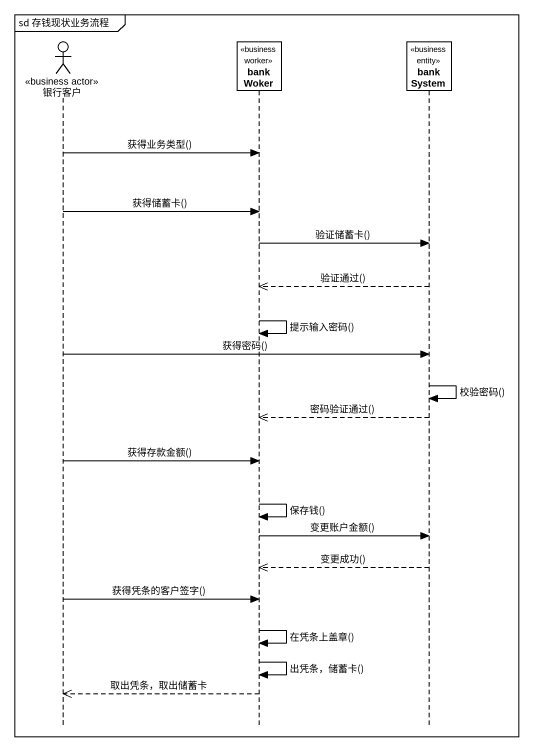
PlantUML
@startuml
mainframe sd 存钱现状业务流程
hide footbox
actor 银行客户 <<business actor>>
participant bankWoker <<business worker>>
participant bankSystem <<business entity>>

银行客户 -> bankWoker : 获得业务类型()
银行客户 -> bankWoker : 获得储蓄卡()
bankWoker -> bankSystem : 验证储蓄卡()
bankSystem -->> bankWoker : 验证通过()
bankWoker -> bankWoker : 提示输入密码()
银行客户 -> bankSystem : 获得密码()
bankSystem -> bankSystem : 校验密码()
bankSystem -->> bankWoker : 密码验证通过()
银行客户 -> bankWoker : 获得存款金额()
bankWoker -> bankWoker : 保存钱()
bankWoker -> bankSystem : 变更账户金额()
bankSystem -->> bankWoker : 变更成功()
银行客户 -> bankWoker : 获得凭条的客户签字()
bankWoker -> bankWoker : 在凭条上盖章()
bankWoker -> bankWoker : 出凭条，储蓄卡()
bankWoker -->> 银行客户 : 取出凭条，取出储蓄卡
@enduml
